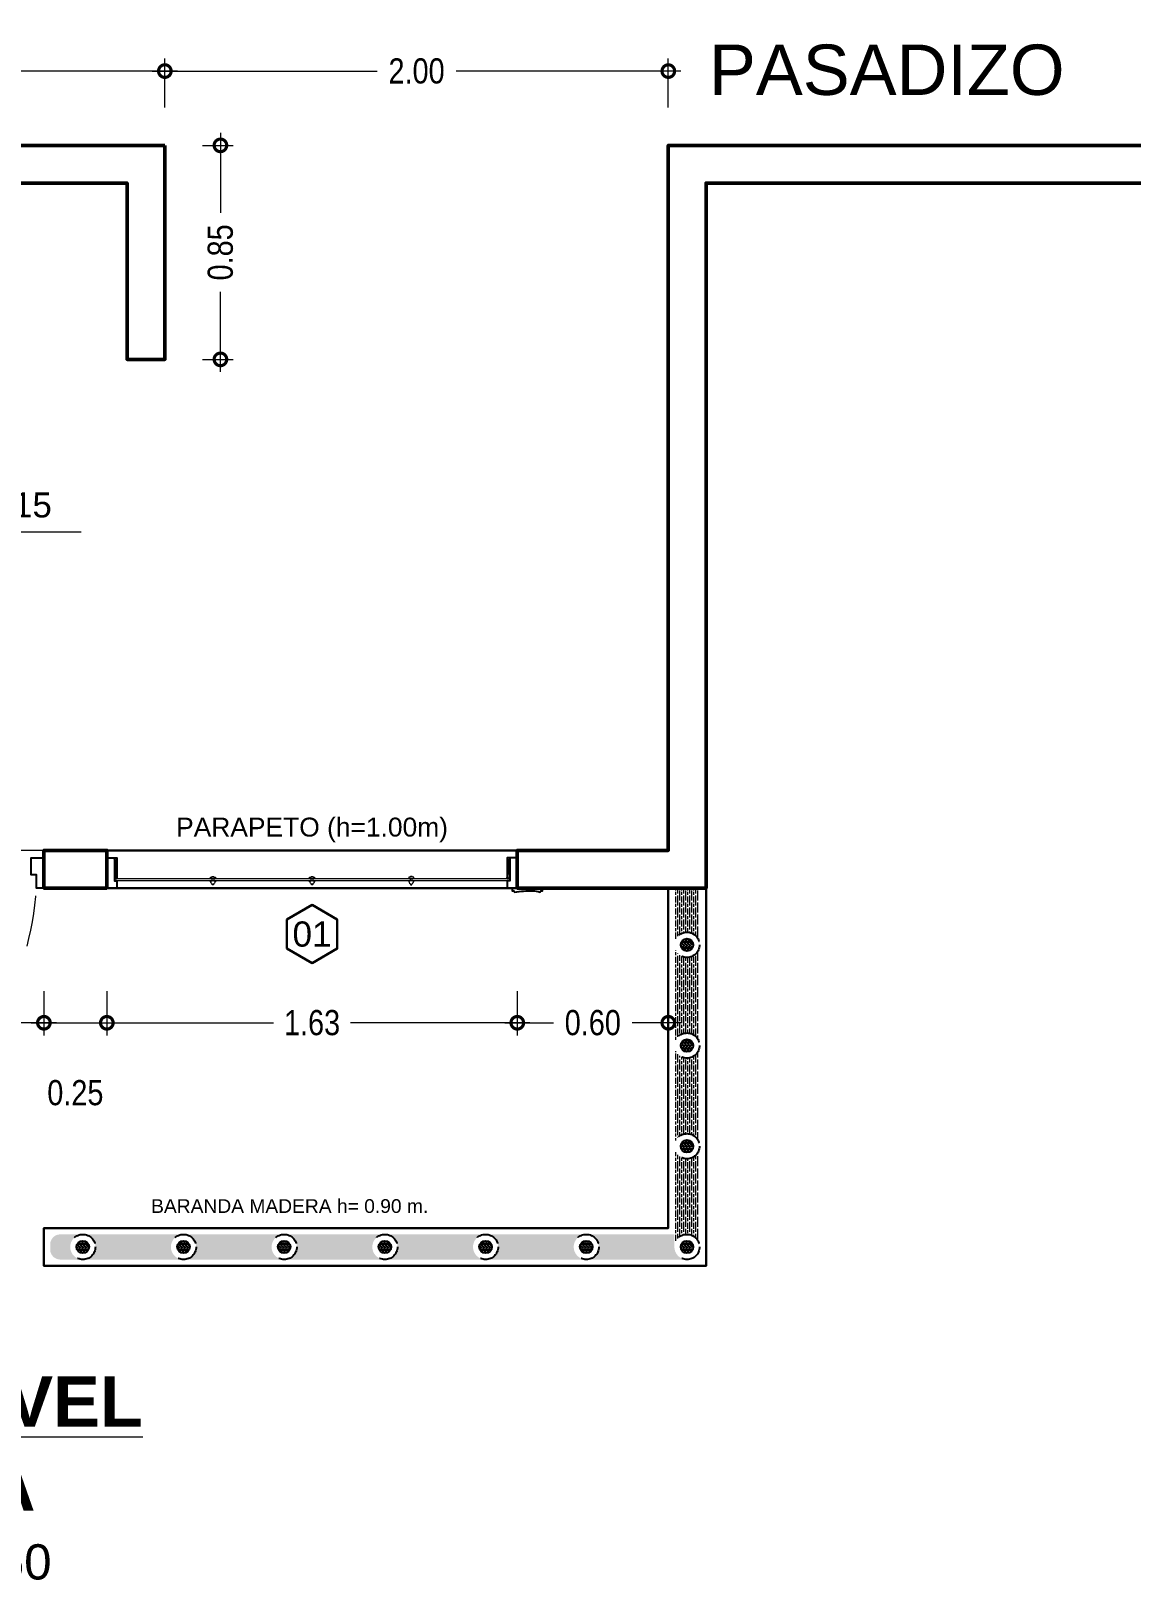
# Model space of a CAD drawing. Extents: x -23.8 to 23.6, y 264.2 to 287.5.
# Drawn here: x -0.97 to 3.4, y 275.65 to 281.81 of the extents above; entities that cross this region are included whole.
import ezdxf
from ezdxf.enums import TextEntityAlignment as Align

# ---------------------------------------------------------------- set-up
doc = ezdxf.new("R2010")
doc.units = 0
doc.header["$LTSCALE"] = 4
doc.header["$PDMODE"] = 66
doc.linetypes.add('CONTINUA', pattern=[0])
doc.linetypes.add('DASHED', pattern=[19.05, 12.7, -6.35])
doc.layers.get('0').update_dxf_attribs({"linetype": 'CONTINUOUS'})
doc.layers.get('DEFPOINTS').update_dxf_attribs({"linetype": 'CONTINUOUS'})
for name, color, linetype, lineweight in [('BARANDA DE MADERA', 32, 'CONTINUOUS', 25), ('COTAS', 1, 'CONTINUOUS', 9), ('MURO', 5, 'CONTINUOUS', 50), ('MURO BAJO.', 140, 'CONTINUOUS', 30), ('NIVELES', 31, 'CONTINUOUS', 5), ('PROYECCION', 30, 'DASHED', 13), ('SOMBREADO', 21, 'CONTINUOUS', 5), ('TEXTOS', 254, 'CONTINUOUS', 0), ('VENTANA', 140, 'CONTINUOUS', 15)]:
    doc.layers.add(name, color=color, linetype=linetype, lineweight=lineweight)
doc.layers.add('PUERTAS', color=34, linetype='CONTINUOUS')
doc.layers.add('TEXTO', color=7, linetype='CONTINUOUS')
doc.styles.add('ARIAL 1en25', font='arial.ttf', dxfattribs={"height": 0.0625})
doc.styles.add('Arial Narrow', font='ARIALN.TTF')
doc.styles.get("Standard").update_dxf_attribs({"font": 'arial.ttf'})
doc.dimstyles.new('1-50 PRZ', dxfattribs={"dimtxt": 0.1, "dimasz": 0.1, "dimexe": 0.05, "dimexo": 0.15, "dimgap": 0.05, "dimtad": 0, "dimzin": 1, "dimdsep": 46, "dimtxsty": 'Arial Narrow', "dimblk": 'DOTSMALL', "dimcen": 0.1, "dimdle": 0.05, "dimclrd": 250, "dimclre": 250, "dimclrt": 5, "dimaunit": 1, "dimadec": 3, "dimazin": 0, "dimtfac": 1, "dimtmove": 2, "dimatfit": 3, "dimldrblk": 'OBLIQUE', "dimfxl": 0.3, "dimfxlon": 1, "dimlwd": -1, "dimlwe": -1, "dimarcsym": 0})

# ---------------------------------------------------------------- blocks, each defined once
blk = doc.blocks.new('*X16')
at = {"color": 0}
for p, q in [((8.8388, 19.8073), (8.8388, 19.8649)), ((8.8389, 19.865), (8.8869, 19.865)), ((8.84, 19.8073), (8.84, 19.8659)), ((8.8405, 19.8663), (8.8869, 19.8663)), ((8.8413, 19.8073), (8.8413, 19.8669)), ((8.8421, 19.8675), (8.8869, 19.8675)), ((8.8425, 19.8073), (8.8425, 19.8678)), ((8.8438, 19.8687), (8.8869, 19.8687)), ((8.8438, 19.8073), (8.8438, 19.8687)), ((8.845, 19.8073), (8.845, 19.8696)), ((8.8457, 19.87), (8.8869, 19.87)), ((8.8462, 19.8073), (8.8462, 19.8704)), ((8.8475, 19.8073), (8.8475, 19.8712)), ((8.8476, 19.8712), (8.8869, 19.8712)), ((8.8488, 19.8073), (8.8488, 19.8719)), ((8.8497, 19.8725), (8.8869, 19.8725)), ((8.85, 19.8073), (8.85, 19.8726)), ((8.8513, 19.8073), (8.8513, 19.8733)), ((8.852, 19.8738), (8.8869, 19.8738)), ((8.8525, 19.8073), (8.8525, 19.874)), ((8.8537, 19.8073), (8.8537, 19.8746)), ((8.8545, 19.875), (8.8869, 19.875)), ((8.855, 19.8073), (8.855, 19.8752)), ((8.8563, 19.8073), (8.8563, 19.8758)), ((8.8573, 19.8762), (8.8869, 19.8762)), ((8.8575, 19.8073), (8.8575, 19.8763)), ((8.8588, 19.8073), (8.8588, 19.8769)), ((8.86, 19.8073), (8.86, 19.8774)), ((8.8604, 19.8775), (8.8869, 19.8775)), ((8.8613, 19.8073), (8.8613, 19.8778)), ((8.8625, 19.8073), (8.8625, 19.8783)), ((8.8637, 19.8073), (8.8637, 19.8787)), ((8.8639, 19.8788), (8.8869, 19.8788)), ((8.865, 19.8073), (8.865, 19.8791)), ((8.8663, 19.8073), (8.8663, 19.8795)), ((8.8675, 19.8073), (8.8675, 19.8798)), ((8.8683, 19.88), (8.8869, 19.88)), ((8.8688, 19.8073), (8.8688, 19.8801)), ((8.87, 19.8073), (8.87, 19.8804)), ((8.8712, 19.8073), (8.8712, 19.8807)), ((8.8725, 19.8073), (8.8725, 19.881)), ((8.8737, 19.8073), (8.8737, 19.8812)), ((8.8741, 19.8813), (8.8869, 19.8813)), ((8.875, 19.8073), (8.875, 19.8814)), ((8.8763, 19.8073), (8.8763, 19.8816)), ((8.8775, 19.8073), (8.8775, 19.8818)), ((8.8788, 19.8073), (8.8788, 19.8819)), ((8.88, 19.8073), (8.88, 19.882)), ((8.8812, 19.8073), (8.8812, 19.8821)), ((8.8825, 19.8073), (8.8825, 19.8822)), ((8.8838, 19.8073), (8.8838, 19.8823)), ((8.885, 19.8073), (8.885, 19.8823)), ((8.8863, 19.8073), (8.8863, 19.8824)), ((8.8119, 19.81), (8.8869, 19.81)), ((8.8119, 19.8087), (8.8869, 19.8087)), ((8.8119, 19.8075), (8.8869, 19.8075)), ((8.812, 19.8125), (8.8869, 19.8125)), ((8.812, 19.8113), (8.8869, 19.8113)), ((8.8121, 19.8137), (8.8869, 19.8137)), ((8.8123, 19.815), (8.8869, 19.815)), ((8.8124, 19.8163), (8.8869, 19.8163)), ((8.8125, 19.8073), (8.8125, 19.817)), ((8.8126, 19.8175), (8.8869, 19.8175)), ((8.8127, 19.8188), (8.8869, 19.8188)), ((8.813, 19.82), (8.8869, 19.82)), ((8.8132, 19.8212), (8.8869, 19.8212)), ((8.8134, 19.8225), (8.8869, 19.8225)), ((8.8137, 19.8238), (8.8869, 19.8238)), ((8.8138, 19.8073), (8.8138, 19.824)), ((8.814, 19.825), (8.8869, 19.825)), ((8.8143, 19.8263), (8.8869, 19.8263)), ((8.8146, 19.8275), (8.8869, 19.8275)), ((8.815, 19.8073), (8.815, 19.8287)), ((8.815, 19.8287), (8.8869, 19.8287)), ((8.8154, 19.83), (8.8869, 19.83)), ((8.8158, 19.8313), (8.8869, 19.8313)), ((8.8162, 19.8325), (8.8869, 19.8325)), ((8.8163, 19.8073), (8.8163, 19.8326)), ((8.8167, 19.8337), (8.8869, 19.8337)), ((8.8172, 19.835), (8.8869, 19.835)), ((8.8175, 19.8073), (8.8175, 19.8358)), ((8.8177, 19.8362), (8.8869, 19.8362)), ((8.8182, 19.8375), (8.8869, 19.8375)), ((8.8187, 19.8073), (8.8187, 19.8387)), ((8.8188, 19.8388), (8.8869, 19.8388)), ((8.8194, 19.84), (8.8869, 19.84)), ((8.82, 19.8073), (8.82, 19.8413)), ((8.82, 19.8412), (8.8869, 19.8412)), ((8.8206, 19.8425), (8.8869, 19.8425)), ((8.8213, 19.8438), (8.8869, 19.8438)), ((8.8213, 19.8073), (8.8213, 19.8436)), ((8.822, 19.845), (8.8869, 19.845)), ((8.8225, 19.8073), (8.8225, 19.8458)), ((8.8228, 19.8463), (8.8869, 19.8463)), ((8.8235, 19.8475), (8.8869, 19.8475)), ((8.8238, 19.8073), (8.8238, 19.8478)), ((8.8244, 19.8487), (8.8869, 19.8487)), ((8.825, 19.8073), (8.825, 19.8497)), ((8.8252, 19.85), (8.8869, 19.85)), ((8.8261, 19.8513), (8.8869, 19.8513)), ((8.8262, 19.8073), (8.8262, 19.8515)), ((8.827, 19.8525), (8.8869, 19.8525)), ((8.8275, 19.8073), (8.8275, 19.8531)), ((8.828, 19.8538), (8.8869, 19.8538)), ((8.8287, 19.8073), (8.8287, 19.8547)), ((8.829, 19.855), (8.8869, 19.855)), ((8.83, 19.8562), (8.8869, 19.8562)), ((8.83, 19.8073), (8.83, 19.8562)), ((8.8311, 19.8575), (8.8869, 19.8575)), ((8.8313, 19.8073), (8.8313, 19.8576)), ((8.8323, 19.8588), (8.8869, 19.8588)), ((8.8325, 19.8073), (8.8325, 19.859)), ((8.8335, 19.86), (8.8869, 19.86)), ((8.8338, 19.8073), (8.8338, 19.8603)), ((8.8347, 19.8612), (8.8869, 19.8612)), ((8.835, 19.8073), (8.835, 19.8615)), ((8.8361, 19.8625), (8.8869, 19.8625)), ((8.8362, 19.8073), (8.8362, 19.8627)), ((8.8375, 19.8073), (8.8375, 19.8638)), ((8.8375, 19.8637), (8.8869, 19.8637)), ((8.8869, 19.8062), (8.962, 19.8062)), ((8.8869, 19.805), (8.962, 19.805)), ((8.8869, 19.8038), (8.9619, 19.8038)), ((8.8869, 19.8025), (8.9619, 19.8025)), ((8.8875, 19.7322), (8.8875, 19.8073)), ((8.8887, 19.7322), (8.8887, 19.8073)), ((8.89, 19.7323), (8.89, 19.8073)), ((8.8912, 19.7323), (8.8912, 19.8073)), ((8.8925, 19.7324), (8.8925, 19.8073)), ((8.8938, 19.7325), (8.8938, 19.8073)), ((8.895, 19.7326), (8.895, 19.8073)), ((8.8963, 19.7328), (8.8963, 19.8073)), ((8.8975, 19.733), (8.8975, 19.8073)), ((8.8987, 19.7331), (8.8987, 19.8073)), ((8.9, 19.7334), (8.9, 19.8073)), ((8.9013, 19.7336), (8.9013, 19.8073)), ((8.9025, 19.7338), (8.9025, 19.8073)), ((8.9038, 19.7341), (8.9038, 19.8073)), ((8.905, 19.7344), (8.905, 19.8073)), ((8.9062, 19.7347), (8.9062, 19.8073)), ((8.9075, 19.7351), (8.9075, 19.8073)), ((8.9087, 19.7354), (8.9087, 19.8073)), ((8.91, 19.7358), (8.91, 19.8073)), ((8.9113, 19.7363), (8.9113, 19.8073)), ((8.9125, 19.7367), (8.9125, 19.8073)), ((8.9138, 19.7372), (8.9138, 19.8073)), ((8.915, 19.7377), (8.915, 19.8073)), ((8.9162, 19.7382), (8.9162, 19.8073)), ((8.9175, 19.7387), (8.9175, 19.8073)), ((8.9188, 19.7393), (8.9188, 19.8073)), ((8.92, 19.7399), (8.92, 19.8073)), ((8.9213, 19.7405), (8.9213, 19.8073)), ((8.9225, 19.7412), (8.9225, 19.8073)), ((8.9238, 19.7419), (8.9238, 19.8073)), ((8.925, 19.7426), (8.925, 19.8073)), ((8.9262, 19.7433), (8.9262, 19.8073)), ((8.9275, 19.7441), (8.9275, 19.8073)), ((8.9288, 19.7449), (8.9288, 19.8073)), ((8.93, 19.7458), (8.93, 19.8073)), ((8.9313, 19.7467), (8.9313, 19.8073)), ((8.9325, 19.7476), (8.9325, 19.8073)), ((8.9337, 19.7486), (8.9337, 19.8073)), ((8.935, 19.7496), (8.935, 19.8073)), ((8.9362, 19.7507), (8.9362, 19.8073)), ((8.9375, 19.7518), (8.9375, 19.8073)), ((8.9388, 19.753), (8.9388, 19.8073)), ((8.94, 19.7542), (8.94, 19.8073)), ((8.9413, 19.7554), (8.9413, 19.8073)), ((8.9425, 19.7568), (8.9425, 19.8073)), ((8.9437, 19.7582), (8.9437, 19.8073)), ((8.945, 19.7597), (8.945, 19.8073)), ((8.9463, 19.7613), (8.9463, 19.8073)), ((8.9475, 19.7629), (8.9475, 19.8073)), ((8.9488, 19.7647), (8.9488, 19.8073)), ((8.95, 19.7665), (8.95, 19.8073)), ((8.9512, 19.7685), (8.9512, 19.8073)), ((8.9525, 19.7707), (8.9525, 19.8073)), ((8.9537, 19.773), (8.9537, 19.8073)), ((8.955, 19.7756), (8.955, 19.8073)), ((8.9563, 19.7784), (8.9563, 19.8073)), ((8.9575, 19.7816), (8.9575, 19.8073)), ((8.9588, 19.7854), (8.9588, 19.8073)), ((8.96, 19.79), (8.96, 19.8073)), ((8.9612, 19.7966), (8.9612, 19.8073)), ((8.8869, 19.8012), (8.9618, 19.8012)), ((8.8869, 19.8), (8.9617, 19.8)), ((8.8869, 19.7987), (8.9615, 19.7987)), ((8.8869, 19.7975), (8.9614, 19.7975)), ((8.8869, 19.7963), (8.9612, 19.7963)), ((8.8869, 19.795), (8.961, 19.795)), ((8.8869, 19.7937), (8.9608, 19.7937)), ((8.8869, 19.7925), (8.9605, 19.7925)), ((8.8869, 19.7913), (8.9603, 19.7913)), ((8.8869, 19.79), (8.96, 19.79)), ((8.8869, 19.7888), (8.9597, 19.7888)), ((8.8869, 19.7875), (8.9594, 19.7875)), ((8.8869, 19.7862), (8.959, 19.7862)), ((8.8869, 19.785), (8.9586, 19.785)), ((8.8869, 19.7838), (8.9582, 19.7838)), ((8.8869, 19.7825), (8.9578, 19.7825)), ((8.8869, 19.7812), (8.9574, 19.7812)), ((8.8869, 19.78), (8.9569, 19.78)), ((8.8869, 19.7787), (8.9564, 19.7787)), ((8.8869, 19.7775), (8.9559, 19.7775)), ((8.8869, 19.7763), (8.9553, 19.7763)), ((8.8869, 19.775), (8.9547, 19.775)), ((8.8869, 19.7737), (8.9541, 19.7737)), ((8.8869, 19.7725), (8.9535, 19.7725)), ((8.8869, 19.7712), (8.9528, 19.7712)), ((8.8869, 19.77), (8.9521, 19.77)), ((8.8869, 19.7688), (8.9514, 19.7688)), ((8.8869, 19.7675), (8.9506, 19.7675)), ((8.8869, 19.7662), (8.9498, 19.7662)), ((8.8869, 19.765), (8.949, 19.765)), ((8.8869, 19.7638), (8.9481, 19.7638)), ((8.8869, 19.7625), (8.9472, 19.7625)), ((8.8869, 19.7613), (8.9462, 19.7613)), ((8.8869, 19.76), (8.9453, 19.76)), ((8.8869, 19.7587), (8.9442, 19.7587)), ((8.8869, 19.7575), (8.9431, 19.7575)), ((8.8869, 19.7563), (8.942, 19.7563)), ((8.8869, 19.755), (8.9408, 19.755)), ((8.8869, 19.7538), (8.9396, 19.7538)), ((8.8869, 19.7525), (8.9383, 19.7525)), ((8.8869, 19.7512), (8.9369, 19.7512)), ((8.8869, 19.75), (8.9355, 19.75)), ((8.8869, 19.7488), (8.934, 19.7488)), ((8.8869, 19.7475), (8.9324, 19.7475)), ((8.8869, 19.7462), (8.9307, 19.7462)), ((8.8869, 19.745), (8.9289, 19.745)), ((8.8869, 19.7437), (8.9269, 19.7437)), ((8.8869, 19.7425), (8.9249, 19.7425)), ((8.8869, 19.7413), (8.9227, 19.7413)), ((8.8869, 19.74), (8.9202, 19.74)), ((8.8869, 19.7387), (8.9176, 19.7387)), ((8.8869, 19.7375), (8.9146, 19.7375)), ((8.8869, 19.7362), (8.9112, 19.7362)), ((8.8869, 19.735), (8.9072, 19.735)), ((8.8869, 19.7338), (8.9021, 19.7338)), ((8.8869, 19.7325), (8.8935, 19.7325))]:
    blk.add_line(p, q, dxfattribs=at)
blk = doc.blocks.new('N')
at = {"layer": 'NIVELES'}
blk.add_line((0, -0.1144), (0, 0.1173), dxfattribs=at)
at = {"layer": 'NIVELES', "ltscale": 0.5}
blk.add_line((1.009, 0), (-0.1171, 0), dxfattribs=at)
blk.add_circle((0, 0), 0.0751, dxfattribs=at)
blk.add_blockref('*X16', (-8.8869, -19.8073), dxfattribs=at)
blk = doc.blocks.new('*U19')
at = {"layer": 'NIVELES', "xscale": 0.9910590026452635, "yscale": 0.9910590026452635, "zscale": 0.9910590026452635}
blk.add_blockref('N', (0, 0), dxfattribs=at)
at = {"layer": 'TEXTO', "color": 4}
blk.add_attdef('NPT.+0.15', text='', height=0.0991, dxfattribs=at).set_placement((0.5116, 0.1087), align=Align.MIDDLE_CENTER)
blk = doc.blocks.new('_DotSmall')
at = {"color": 0, "linetype": 'ByBlock', "const_width": 0.5}
blk.add_lwpolyline([(-0.0625, 0, 1), (0.0625, 0, 1)], format="xyb", close=True, dxfattribs=at)
blk = doc.blocks.new('*D55')
at = {"layer": 'COTAS', "color": 250, "linetype": 'CONTINUA', "transparency": 16777216}
for p, q in [((-0.2168, 281.4007), (-0.2168, 281.0825)), ((-0.2876, 281.3507), (-0.1668, 281.3507)), ((-0.2168, 280.4507), (-0.2168, 280.7689)), ((-0.2876, 280.5007), (-0.1668, 280.5007))]:
    blk.add_line(p, q, dxfattribs=at)
at = {"layer": 'DEFPOINTS', "color": 0, "transparency": 16777216}
for p in [(-0.4376, 281.3507), (-0.4376, 280.5007), (-0.2168, 280.5007)]:
    blk.add_point(p, dxfattribs=at)
at = {"layer": 'COTAS', "color": 250, "transparency": 16777216, "xscale": 0.1, "yscale": 0.1, "zscale": 0.1}
for p, rotation in [((-0.2168, 281.3507), 90), ((-0.2168, 280.5007), 270)]:
    blk.add_blockref('_DotSmall', p, dxfattribs=dict(at, rotation=rotation))
at = {"layer": 'COTAS', "color": 5, "transparency": 16777216, "insert": (-0.2168, 280.9257), "char_height": 0.1, "attachment_point": 5, "rotation": 90, "style": 'Arial Narrow'}
blk.add_mtext('0.85', dxfattribs=at)
blk = doc.blocks.new('_Oblique')
at = {"color": 0, "linetype": 'ByBlock', "lineweight": -2}
blk.add_line((-0.5, -0.5), (0.5, 0.5), dxfattribs=at)
blk = doc.blocks.new('*D56')
at = {"layer": 'COTAS', "color": 250, "linetype": 'CONTINUA', "transparency": 16777216}
for p, q in [((-0.4876, 281.6457), (0.4054, 281.6457)), ((-0.4376, 281.5007), (-0.4376, 281.6957)), ((1.6124, 281.6457), (0.7195, 281.6457)), ((1.5624, 281.5007), (1.5624, 281.6957))]:
    blk.add_line(p, q, dxfattribs=at)
at = {"layer": 'DEFPOINTS', "color": 0, "transparency": 16777216}
for p in [(1.5624, 281.6457), (-0.4376, 281.3507), (1.5624, 281.3507)]:
    blk.add_point(p, dxfattribs=at)
at = {"layer": 'COTAS', "color": 250, "transparency": 16777216, "xscale": 0.1, "yscale": 0.1, "zscale": 0.1, "rotation": 180}
blk.add_blockref('_DotSmall', (-0.4376, 281.6457), dxfattribs=at)
at = {"layer": 'COTAS', "color": 250, "transparency": 16777216, "xscale": 0.1, "yscale": 0.1, "zscale": 0.1}
blk.add_blockref('_DotSmall', (1.5624, 281.6457), dxfattribs=at)
at = {"layer": 'COTAS', "color": 5, "transparency": 16777216, "insert": (0.5624, 281.6457), "char_height": 0.1, "attachment_point": 5, "style": 'Arial Narrow'}
blk.add_mtext('2.00', dxfattribs=at)
blk = doc.blocks.new('*D57')
at = {"layer": 'COTAS', "color": 250, "linetype": 'CONTINUA', "transparency": 16777216}
for p, q in [((-2.2376, 281.6457), (-1.4655, 281.6457)), ((-2.1876, 281.5007), (-2.1876, 281.6957)), ((-0.3876, 281.6457), (-1.1596, 281.6457)), ((-0.4376, 281.5007), (-0.4376, 281.6957))]:
    blk.add_line(p, q, dxfattribs=at)
at = {"layer": 'DEFPOINTS', "color": 0, "transparency": 16777216}
for p in [(-2.1876, 281.6457), (-2.1876, 281.3507), (-0.4376, 281.3507)]:
    blk.add_point(p, dxfattribs=at)
at = {"layer": 'COTAS', "color": 250, "transparency": 16777216, "xscale": 0.1, "yscale": 0.1, "zscale": 0.1, "rotation": 180}
blk.add_blockref('_DotSmall', (-2.1876, 281.6457), dxfattribs=at)
at = {"layer": 'COTAS', "color": 250, "transparency": 16777216, "xscale": 0.1, "yscale": 0.1, "zscale": 0.1}
blk.add_blockref('_DotSmall', (-0.4376, 281.6457), dxfattribs=at)
at = {"layer": 'COTAS', "color": 5, "transparency": 16777216, "insert": (-1.3126, 281.6457), "char_height": 0.1, "attachment_point": 5, "style": 'Arial Narrow'}
blk.add_mtext('1.75', dxfattribs=at)
blk = doc.blocks.new('*U11')
at = {"layer": 'VENTANA', "color": 31, "lineweight": 30}
blk.add_lwpolyline([(0.05, -0.0577), (0.15, -0.1155), (0.25, -0.0577), (0.25, 0.0577), (0.15, 0.1155), (0.05, 0.0577)], close=True, dxfattribs=at)
at = {"layer": 'VENTANA'}
blk.add_attdef('01', text='', height=0.1, dxfattribs=at).set_placement((0.15, 0), align=Align.MIDDLE_CENTER)
blk = doc.blocks.new('*D147')
at = {"layer": 'COTAS', "color": 250, "linetype": 'CONTINUA', "transparency": 16777216}
for p, q in [((-2.118, 277.9913), (-2.118, 277.8161)), ((-0.918, 277.9913), (-0.918, 277.8161)), ((-2.168, 277.8661), (-1.6706, 277.8661)), ((-0.868, 277.8661), (-1.3655, 277.8661))]:
    blk.add_line(p, q, dxfattribs=at)
at = {"layer": 'DEFPOINTS', "color": 0, "transparency": 16777216}
for p in [(-2.118, 278.1413), (-0.918, 278.1413), (-0.918, 277.8661)]:
    blk.add_point(p, dxfattribs=at)
at = {"layer": 'COTAS', "color": 250, "transparency": 16777216, "xscale": 0.1, "yscale": 0.1, "zscale": 0.1, "rotation": 180}
blk.add_blockref('_DotSmall', (-2.118, 277.8661), dxfattribs=at)
at = {"layer": 'COTAS', "color": 250, "transparency": 16777216, "xscale": 0.1, "yscale": 0.1, "zscale": 0.1}
blk.add_blockref('_DotSmall', (-0.918, 277.8661), dxfattribs=at)
at = {"layer": 'COTAS', "color": 5, "transparency": 16777216, "insert": (-1.518, 277.8661), "char_height": 0.1, "attachment_point": 5, "style": 'Arial Narrow'}
blk.add_mtext('1.20', dxfattribs=at)
blk = doc.blocks.new('*D148')
at = {"layer": 'COTAS', "color": 250, "linetype": 'CONTINUA', "transparency": 16777216}
for p, q in [((-0.918, 277.9913), (-0.918, 277.8161)), ((-0.668, 277.9913), (-0.668, 277.8161)), ((-0.968, 277.8661), (-0.618, 277.8661))]:
    blk.add_line(p, q, dxfattribs=at)
at = {"layer": 'DEFPOINTS', "color": 0, "transparency": 16777216}
for p in [(-0.918, 278.1413), (-0.668, 278.1413), (-0.668, 277.8661)]:
    blk.add_point(p, dxfattribs=at)
at = {"layer": 'COTAS', "color": 250, "transparency": 16777216, "xscale": 0.1, "yscale": 0.1, "zscale": 0.1, "rotation": 180}
blk.add_blockref('_DotSmall', (-0.918, 277.8661), dxfattribs=at)
at = {"layer": 'COTAS', "color": 250, "transparency": 16777216, "xscale": 0.1, "yscale": 0.1, "zscale": 0.1}
blk.add_blockref('_DotSmall', (-0.668, 277.8661), dxfattribs=at)
at = {"layer": 'COTAS', "color": 5, "transparency": 16777216, "insert": (-0.793, 277.5879), "char_height": 0.1, "attachment_point": 5, "style": 'Arial Narrow'}
blk.add_mtext('0.25', dxfattribs=at)
blk = doc.blocks.new('*D149')
at = {"layer": 'COTAS', "color": 250, "linetype": 'CONTINUA', "transparency": 16777216}
for p, q in [((-0.668, 277.9913), (-0.668, 277.8161)), ((0.9624, 277.9913), (0.9624, 277.8161)), ((-0.718, 277.8661), (-0.0054, 277.8661)), ((1.0124, 277.8661), (0.2998, 277.8661))]:
    blk.add_line(p, q, dxfattribs=at)
at = {"layer": 'DEFPOINTS', "color": 0, "transparency": 16777216}
for p in [(-0.668, 278.1413), (0.9624, 278.1413), (0.9624, 277.8661)]:
    blk.add_point(p, dxfattribs=at)
at = {"layer": 'COTAS', "color": 250, "transparency": 16777216, "xscale": 0.1, "yscale": 0.1, "zscale": 0.1, "rotation": 180}
blk.add_blockref('_DotSmall', (-0.668, 277.8661), dxfattribs=at)
at = {"layer": 'COTAS', "color": 250, "transparency": 16777216, "xscale": 0.1, "yscale": 0.1, "zscale": 0.1}
blk.add_blockref('_DotSmall', (0.9624, 277.8661), dxfattribs=at)
at = {"layer": 'COTAS', "color": 5, "transparency": 16777216, "insert": (0.1472, 277.8661), "char_height": 0.1, "attachment_point": 5, "style": 'Arial Narrow'}
blk.add_mtext('1.63', dxfattribs=at)
blk = doc.blocks.new('*D150')
at = {"layer": 'COTAS', "color": 250, "linetype": 'CONTINUA', "transparency": 16777216}
for p, q in [((1.5624, 278.1661), (1.5624, 277.8161)), ((0.9624, 277.9913), (0.9624, 277.8161)), ((0.9124, 277.8661), (1.1061, 277.8661)), ((1.6124, 277.8661), (1.4188, 277.8661))]:
    blk.add_line(p, q, dxfattribs=at)
at = {"layer": 'DEFPOINTS', "color": 0, "transparency": 16777216}
for p in [(1.5624, 278.4007), (0.9624, 278.1413), (1.5624, 277.8661)]:
    blk.add_point(p, dxfattribs=at)
at = {"layer": 'COTAS', "color": 250, "transparency": 16777216, "xscale": 0.1, "yscale": 0.1, "zscale": 0.1, "rotation": 180}
blk.add_blockref('_DotSmall', (0.9624, 277.8661), dxfattribs=at)
at = {"layer": 'COTAS', "color": 250, "transparency": 16777216, "xscale": 0.1, "yscale": 0.1, "zscale": 0.1}
blk.add_blockref('_DotSmall', (1.5624, 277.8661), dxfattribs=at)
at = {"layer": 'COTAS', "color": 5, "transparency": 16777216, "insert": (1.2624, 277.8661), "char_height": 0.1, "attachment_point": 5, "style": 'Arial Narrow'}
blk.add_mtext('0.60', dxfattribs=at)

msp = doc.modelspace()

# ---------------------------------------------------------------- hatches: boundary and pattern name
at = {"layer": 'SOMBREADO'}
h = msp.add_hatch(dxfattribs=at)
h.set_pattern_fill('GOST_WOOD', color=41, scale=0.004)
h.paths.add_polyline_path([(1.5865, 278.4007), (1.6865, 278.4007), (1.6865, 278.1757, 1), (1.5865, 278.1757)])
h.paths.add_polyline_path([(1.5865, 278.1757, 1), (1.6865, 278.1757), (1.6865, 277.7757, 1), (1.5865, 277.7757)])
h.paths.add_polyline_path([(1.5865, 277.7757, 1), (1.6865, 277.7757), (1.6865, 277.3757, 1), (1.5865, 277.3757)])
h.paths.add_polyline_path([(1.5865, 277.3757, 1), (1.6865, 277.3757), (1.6865, 276.9757, 1), (1.5865, 276.9757)])
h = msp.add_hatch(dxfattribs=at)
h.set_pattern_fill('GOST_WOOD', color=256, scale=0.002)
h.set_pattern_definition([(90, (-2.479523, 1.2), (0.012, 0), [0.02, -0.004]), (90, (-2.475523, 1.196), (0.012, 0), [0.012, -0.003, 0.006, -0.003]), (90, (-2.471523, 1.19), (0.012, 0), [0.02, -0.004])])
h.paths.add_polyline_path([(1.6615, 278.1757, 1), (1.6115, 278.1757, 1)])
h = msp.add_hatch(dxfattribs=at)
h.set_pattern_fill('GOST_WOOD', color=256, scale=0.002)
h.set_pattern_definition([(90, (-2.479523, 0.8), (0.012, 0), [0.02, -0.004]), (90, (-2.475523, 0.796), (0.012, 0), [0.012, -0.003, 0.006, -0.003]), (90, (-2.471523, 0.79), (0.012, 0), [0.02, -0.004])])
h.paths.add_polyline_path([(1.6615, 277.7757, 1), (1.6115, 277.7757, 1)])
h = msp.add_hatch(dxfattribs=at)
h.set_pattern_fill('GOST_WOOD', color=256, scale=0.002)
h.set_pattern_definition([(90, (-2.479523, 0.4), (0.012, 0), [0.02, -0.004]), (90, (-2.475523, 0.396), (0.012, 0), [0.012, -0.003, 0.006, -0.003]), (90, (-2.471523, 0.39), (0.012, 0), [0.02, -0.004])])
h.paths.add_polyline_path([(1.6615, 277.3757, 1), (1.6115, 277.3757, 1)])
h = msp.add_hatch(dxfattribs=at)
h.set_pattern_fill('GOST_WOOD', color=41, scale=0.004, angle=90)
h.paths.add_polyline_path([(1.2865, 276.9757, 0.414214), (1.2365, 277.0257), (1.5865, 277.0257), (1.5865, 276.9757, 0.414214), (1.6365, 276.9257), (1.2365, 276.9257, 0.414214)])
h.paths.add_polyline_path([(0.8365, 277.0257), (1.2365, 277.0257, 0.414214), (1.1865, 276.9757, 0.414214), (1.2365, 276.9257), (0.8365, 276.9257, 0.414214), (0.8865, 276.9757, 0.414214)])
h.paths.add_polyline_path([(0.4365, 277.0257), (0.8365, 277.0257, 0.414214), (0.7865, 276.9757, 0.414214), (0.8365, 276.9257), (0.4365, 276.9257, 0.414214), (0.4865, 276.9757, 0.414214)])
h.paths.add_polyline_path([(0.0865, 276.9757, 0.414214), (0.0365, 277.0257), (0.4365, 277.0257, 0.414214), (0.3865, 276.9757, 0.414214), (0.4365, 276.9257), (0.0365, 276.9257, 0.414214)])
h.paths.add_polyline_path([(-0.3135, 276.9757, 0.414214), (-0.3635, 277.0257), (0.0365, 277.0257, 0.414214), (-0.0135, 276.9757, 0.414214), (0.0365, 276.9257), (-0.3635, 276.9257, 0.414214)])
h.paths.add_polyline_path([(-0.7135, 276.9757, 0.414214), (-0.7635, 277.0257), (-0.3635, 277.0257, 0.414214), (-0.4135, 276.9757, 0.414214), (-0.3635, 276.9257), (-0.7635, 276.9257, 0.414214)])
h.paths.add_polyline_path([(-0.893, 276.9857, -0.414214), (-0.853, 277.0257), (-0.7635, 277.0257, 0.414214), (-0.8135, 276.9757, 0.414214), (-0.7635, 276.9257), (-0.853, 276.9257, -0.414214), (-0.893, 276.9657)])
h = msp.add_hatch(dxfattribs=at)
h.set_pattern_fill('GOST_WOOD', color=256, scale=0.002)
h.set_pattern_definition([(90, (-0.079523, 1e-13), (0.012, 0), [0.02, -0.004]), (90, (-0.075523, -0.004), (0.012, 0), [0.012, -0.003, 0.006, -0.003]), (90, (-0.071523, -0.01), (0.012, 0), [0.02, -0.004])])
h.paths.add_polyline_path([(-0.7385, 276.9757, 1), (-0.7885, 276.9757, 1)])
h = msp.add_hatch(dxfattribs=at)
h.set_pattern_fill('GOST_WOOD', color=256, scale=0.002)
h.set_pattern_definition([(90, (-0.479523, 1e-13), (0.012, 0), [0.02, -0.004]), (90, (-0.475523, -0.004), (0.012, 0), [0.012, -0.003, 0.006, -0.003]), (90, (-0.471523, -0.01), (0.012, 0), [0.02, -0.004])])
h.paths.add_polyline_path([(-0.3385, 276.9757, 1), (-0.3885, 276.9757, 1)])
h = msp.add_hatch(dxfattribs=at)
h.set_pattern_fill('GOST_WOOD', color=256, scale=0.002)
h.set_pattern_definition([(90, (-0.879523, 1e-13), (0.012, 0), [0.02, -0.004]), (90, (-0.875523, -0.004), (0.012, 0), [0.012, -0.003, 0.006, -0.003]), (90, (-0.871523, -0.01), (0.012, 0), [0.02, -0.004])])
h.paths.add_polyline_path([(0.0615, 276.9757, 1), (0.0115, 276.9757, 1)])
h = msp.add_hatch(dxfattribs=at)
h.set_pattern_fill('GOST_WOOD', color=256, scale=0.002)
h.set_pattern_definition([(90, (-1.279523, 1e-13), (0.012, 0), [0.02, -0.004]), (90, (-1.275523, -0.004), (0.012, 0), [0.012, -0.003, 0.006, -0.003]), (90, (-1.271523, -0.01), (0.012, 0), [0.02, -0.004])])
h.paths.add_polyline_path([(0.4615, 276.9757, 1), (0.4115, 276.9757, 1)])
h = msp.add_hatch(dxfattribs=at)
h.set_pattern_fill('GOST_WOOD', color=256, scale=0.002)
h.set_pattern_definition([(90, (-1.679523, 1e-13), (0.012, 0), [0.02, -0.004]), (90, (-1.675523, -0.004), (0.012, 0), [0.012, -0.003, 0.006, -0.003]), (90, (-1.671523, -0.01), (0.012, 0), [0.02, -0.004])])
h.paths.add_polyline_path([(0.8615, 276.9757, 1), (0.8115, 276.9757, 1)])
h = msp.add_hatch(dxfattribs=at)
h.set_pattern_fill('GOST_WOOD', color=256, scale=0.002)
h.set_pattern_definition([(90, (-2.079523, 1e-13), (0.012, 0), [0.02, -0.004]), (90, (-2.075523, -0.004), (0.012, 0), [0.012, -0.003, 0.006, -0.003]), (90, (-2.071523, -0.01), (0.012, 0), [0.02, -0.004])])
h.paths.add_polyline_path([(1.2615, 276.9757, 1), (1.2115, 276.9757, 1)])
h = msp.add_hatch(dxfattribs=at)
h.set_pattern_fill('GOST_WOOD', color=256, scale=0.002)
h.set_pattern_definition([(90, (-2.479523, 1e-13), (0.012, 0), [0.02, -0.004]), (90, (-2.475523, -0.004), (0.012, 0), [0.012, -0.003, 0.006, -0.003]), (90, (-2.471523, -0.01), (0.012, 0), [0.02, -0.004])])
h.paths.add_polyline_path([(1.6615, 276.9757, 1), (1.6115, 276.9757, 1)])

# ---------------------------------------------------------------- linework, layer by layer
at = {"layer": 'BARANDA DE MADERA', "linetype": 'DASHED', "ltscale": 0.001}
for centre in [(1.6365, 278.1757), (1.6365, 277.7757), (1.6365, 277.3757), (-0.7635, 276.9757), (-0.3635, 276.9757), (0.0365, 276.9757), (0.4365, 276.9757), (0.8365, 276.9757), (1.2365, 276.9757), (1.6365, 276.9757)]:
    msp.add_circle(centre, 0.05, dxfattribs=at)
at = {"layer": 'BARANDA DE MADERA'}
for centre in [(1.6365, 278.1757), (1.6365, 277.7757), (1.6365, 277.3757), (-0.7635, 276.9757), (-0.3635, 276.9757), (0.0365, 276.9757), (0.4365, 276.9757), (0.8365, 276.9757), (1.2365, 276.9757), (1.6365, 276.9757)]:
    msp.add_circle(centre, 0.025, dxfattribs=at)
at = {"layer": 'MURO'}
for points in [[(3.6123, 284.2497), (7.6815, 284.2005), (7.7124, 281.2007), (1.7124, 281.2007), (1.7124, 278.4007), (0.9624, 278.4007), (0.9624, 278.5507), (1.5624, 278.5507), (1.5624, 281.3507), (7.5609, 281.3507), (7.5331, 284.0523), (1.7124, 284.1226), (1.7124, 282.4007), (2.7623, 282.4007), (2.7623, 282.2507), (1.5624, 282.2507), (1.5624, 284.1226), (-4.5976, 284.1989), (-4.5976, 278.5507), (-3.9985, 278.5507), (-3.9985, 278.4007), (-4.7476, 278.4007), (-4.7476, 284.3507)], [(-0.4376, 281.3507), (-2.1876, 281.3507), (-2.1876, 281.1007), (-1.9376, 281.1007), (-1.9376, 281.2007), (-0.5876, 281.2007), (-0.5876, 280.5007), (-0.4376, 280.5007)], [(-0.668, 278.4007), (-0.918, 278.4007), (-0.918, 278.5507), (-0.668, 278.5507)]]:
    msp.add_lwpolyline(points, close=True, dxfattribs=at)
at = {"layer": 'MURO BAJO.'}
msp.add_lwpolyline([(0.9624, 278.5507), (-0.668, 278.5507), (-0.668, 278.4007), (0.9624, 278.4007)], close=True, dxfattribs=at)
msp.add_lwpolyline([(1.7124, 278.4007), (1.7124, 276.9007), (-0.918, 276.9007), (-0.918, 277.0507), (1.5624, 277.0507), (1.5624, 278.4007), (1.7124, 278.4007)], dxfattribs=at)
at = {"layer": 'PROYECCION', "ltscale": 0.008}
msp.add_lwpolyline([(-2.118, 278.4007), (-0.918, 278.4007), (-0.918, 278.5507), (-2.118, 278.5507)], close=True, dxfattribs=at)
at = {"layer": 'PROYECCION', "color": 201, "ltscale": 0.004}
msp.add_arc((-2.1558, 278.4757), 1.2101, 330.96499, 356.4489, dxfattribs=at)
at = {"layer": 'PUERTAS'}
for p, q in [((-0.628, 278.5218), (-0.628, 278.4396)), ((0.9224, 278.5218), (0.9224, 278.4396))]:
    msp.add_line(p, q, dxfattribs=at)
for points in [[(-0.918, 278.4007), (-0.948, 278.4007), (-0.948, 278.4537), (-0.968, 278.4537), (-0.968, 278.5218), (-0.918, 278.5218)], [(-0.628, 278.4292), (-0.628, 278.4007), (-0.668, 278.4007), (-0.668, 278.5218), (-0.628, 278.5218), (-0.638, 278.4396), (-0.628, 278.4396), (-0.638, 278.5218), (-0.638, 278.4292)], [(0.9224, 278.4292), (0.9224, 278.4007), (0.9624, 278.4007), (0.9624, 278.5218), (0.9224, 278.5218), (0.9324, 278.4396), (0.9224, 278.4396), (0.9324, 278.5218), (0.9324, 278.4292)]]:
    msp.add_lwpolyline(points, close=True, dxfattribs=at)
msp.add_lwpolyline([(0.9424, 278.4007), (0.9424, 278.3907), (0.9493, 278.3907), (0.9523, 278.3852, -0.0378), (1.0226, 278.3907, -0.087416), (1.0526, 278.3852), (1.0556, 278.3907), (1.0624, 278.3907), (1.0624, 278.4007)], format="xyb", close=True, dxfattribs=at)
at = {"layer": 'VENTANA', "ltscale": 0.01}
for points in [[(-0.2367, 278.4394), (-0.2567, 278.4394), (-0.2567, 278.4443), (-0.2521, 278.4443, -0.606417), (-0.2413, 278.4443), (-0.2367, 278.4443)], [(0.1572, 278.4394), (0.1372, 278.4394), (0.1372, 278.4443), (0.1418, 278.4443, -0.606417), (0.1526, 278.4443), (0.1572, 278.4443)], [(0.5311, 278.4394), (0.5511, 278.4394), (0.5511, 278.4443), (0.5465, 278.4443, 0.606417), (0.5357, 278.4443), (0.5311, 278.4443)], [(-0.2492, 278.4158, 0.433018), (-0.2498, 278.4181, -0.2973), (-0.2547, 278.4237), (-0.2547, 278.4255), (-0.2567, 278.4255), (-0.2567, 278.43), (-0.2502, 278.43), (-0.2502, 278.4388), (-0.2432, 278.4388), (-0.2432, 278.43), (-0.2367, 278.43), (-0.2367, 278.4255), (-0.2387, 278.4255), (-0.2387, 278.4237, -0.2973), (-0.2435, 278.4181, 0.433018), (-0.2442, 278.4158), (-0.2442, 278.4138), (-0.2492, 278.4138)], [(0.1447, 278.4158, 0.433018), (0.144, 278.4181, -0.2973), (0.1392, 278.4237), (0.1392, 278.4255), (0.1372, 278.4255), (0.1372, 278.43), (0.1437, 278.43), (0.1437, 278.4388), (0.1507, 278.4388), (0.1507, 278.43), (0.1572, 278.43), (0.1572, 278.4255), (0.1552, 278.4255), (0.1552, 278.4237, -0.2973), (0.1504, 278.4181, 0.433018), (0.1497, 278.4158), (0.1497, 278.4138), (0.1447, 278.4138)], [(0.5436, 278.4158, -0.433018), (0.5443, 278.4181, 0.2973), (0.5491, 278.4237), (0.5491, 278.4255), (0.5511, 278.4255), (0.5511, 278.43), (0.5446, 278.43), (0.5446, 278.4388), (0.5376, 278.4388), (0.5376, 278.43), (0.5311, 278.43), (0.5311, 278.4255), (0.5331, 278.4255), (0.5331, 278.4237, 0.2973), (0.5379, 278.4181, -0.433018), (0.5386, 278.4158), (0.5386, 278.4138), (0.5436, 278.4138)]]:
    msp.add_lwpolyline(points, format="xyb", close=True, dxfattribs=at)
at = {"layer": 'VENTANA', "color": 31}
msp.add_lwpolyline([(0.9314, 278.4302), (-0.637, 278.4302), (-0.637, 278.4386), (0.9314, 278.4386)], close=True, dxfattribs=at)

# ---------------------------------------------------------------- block references
msp.add_blockref('*U19', (-1.7693, 279.8139)).add_auto_attribs({'NPT.+0.15': 'NPT. + 0.15'})
at = {"layer": 'VENTANA'}
msp.add_blockref('*U11', (-0.0028, 278.2185), dxfattribs=at).add_auto_attribs({'01': '01'})

# ---------------------------------------------------------------- texts
at = {"layer": 'TEXTO', "attachment_point": 5}
for s, insert, char_height in [('PASADIZO', (2.4302, 281.6496), 0.2), ('PARAPETO (h=1.00m)', (0.1472, 278.632), 0.075)]:
    msp.add_mtext(s, dxfattribs=dict(at, insert=insert, char_height=char_height))
at = {"layer": 'TEXTO', "ltscale": 0.01, "insert": (-0.4921, 277.1378), "char_height": 0.054656, "attachment_point": 4}
msp.add_mtext('BARANDA MADERA h= 0.90 m.', dxfattribs=at)
at = {"layer": 'TEXTOS', "insert": (-1.518, 276.0574), "char_height": 0.2, "attachment_point": 5, "style": 'ARIAL 1en25'}
msp.add_mtext('{\\fArial|b1|i0|c0|p34;\\LPRIMER NIVEL\\P\\lPLANTA\\L\\P\\fArial|b0|i0|c0|p34;\\H0.7x;\\lESCALA: 1/50}', dxfattribs=at)

# ---------------------------------------------------------------- dimensions: what is measured, and where the dimension line sits
at = {"layer": 'COTAS'}
for p2, distance, picture, middle in [((-2.1876, 281.3507), -0.295, '*D57', (-1.3126, 281.6457)), ((1.5624, 281.3507), 0.295, '*D56', (0.5624, 281.6457)), ((-0.4376, 280.5007), 0.2207, '*D55', (-0.2168, 280.9257))]:
    dim = msp.add_aligned_dim(p1=(-0.4376, 281.3507), p2=p2, distance=distance, dimstyle='1-50 PRZ', dxfattribs=at)
    dim.commit()
    dim.dimension.update_dxf_attribs({"geometry": picture, "text_midpoint": middle})
for base, p1, p2, picture, middle in [((1.5624, 277.8661), (0.9624, 278.1413), (1.5624, 278.4007), '*D150', (1.2624, 277.8661)), ((-0.918, 277.8661), (-2.118, 278.1413), (-0.918, 278.1413), '*D147', (-1.518, 277.8661)), ((-0.668, 277.8661), (-0.918, 278.1413), (-0.668, 278.1413), '*D148', (-0.793, 277.5879)), ((0.9624, 277.8661), (-0.668, 278.1413), (0.9624, 278.1413), '*D149', (0.1472, 277.8661))]:
    dim = msp.add_linear_dim(base=base, p1=p1, p2=p2, dimstyle='1-50 PRZ', dxfattribs=at)
    dim.commit()
    dim.dimension.update_dxf_attribs({"geometry": picture, "text_midpoint": middle})

doc.saveas('drawing.dxf')
